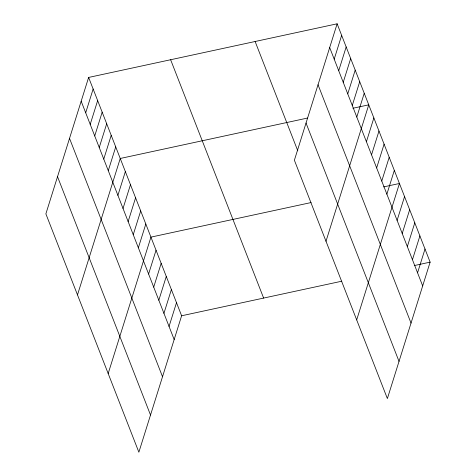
<?xml version="1.0" encoding="UTF-8"?>
<svg xmlns="http://www.w3.org/2000/svg" width="476" height="476" viewBox="0 0 476 476"><rect width="100%" height="100%" fill="white"/><g stroke="black" fill="none" stroke-linecap="round" stroke-linejoin="round"><path stroke-width="0.71" d="M88.625 77.439L45.874 213.855L138.867 452.2L181.618 315.778L88.625 77.439L337.133 23.8L430.125 262.145L387.375 398.561L294.382 160.222L337.133 23.8M85.692 112.788L93.141 89.012M90.208 124.367L97.657 100.591M94.724 135.946L102.173 112.169M99.24 147.518L106.689 123.742M103.756 159.097L111.211 135.321M108.272 170.676L115.727 146.894M77.493 294.894L120.244 158.472L307.603 118.036M117.905 195.362L125.355 171.58M123.022 208.47L130.472 184.688M128.133 221.578L135.589 197.802M133.25 234.686L140.7 210.91M138.361 247.794L145.817 224.017M108.177 373.547L150.928 237.125L311.096 202.556M148.595 274.015L156.045 250.233M153.706 287.123L161.162 263.341M158.823 300.231L166.273 276.455M163.934 313.339L171.39 289.563M169.051 326.447L176.501 302.671M334.2 59.155L341.649 35.379M338.716 70.734L346.171 46.951M343.232 82.306L350.687 58.53M347.748 93.885L355.203 70.109M352.27 105.464L359.719 81.682M356.786 117.036L364.235 93.26M326 241.255L368.751 104.839L352.924 108.254M366.413 141.723L373.868 117.947M371.53 154.831L378.979 131.055M376.641 167.939L384.096 144.163M381.758 181.053L389.207 157.27M386.875 194.16L394.324 170.378M356.685 319.908L399.441 183.492L383.614 186.907M397.103 220.376L404.552 196.6M402.214 233.484L409.669 209.708M407.331 246.592L414.78 222.816M412.448 259.706L419.897 235.923M417.559 272.813L425.014 249.031M181.618 315.778L341.78 281.209M414.298 265.56L430.125 262.145M329.684 47.576L422.676 285.921M318.033 84.752L411.026 323.091M306.032 123.046L399.025 361.391M255.124 41.501L297.78 150.827M170.634 59.738L263.627 298.077M81.176 101.215L174.168 339.555M69.526 138.385L162.518 376.73M57.525 176.685L150.517 415.03"/></g></svg>
